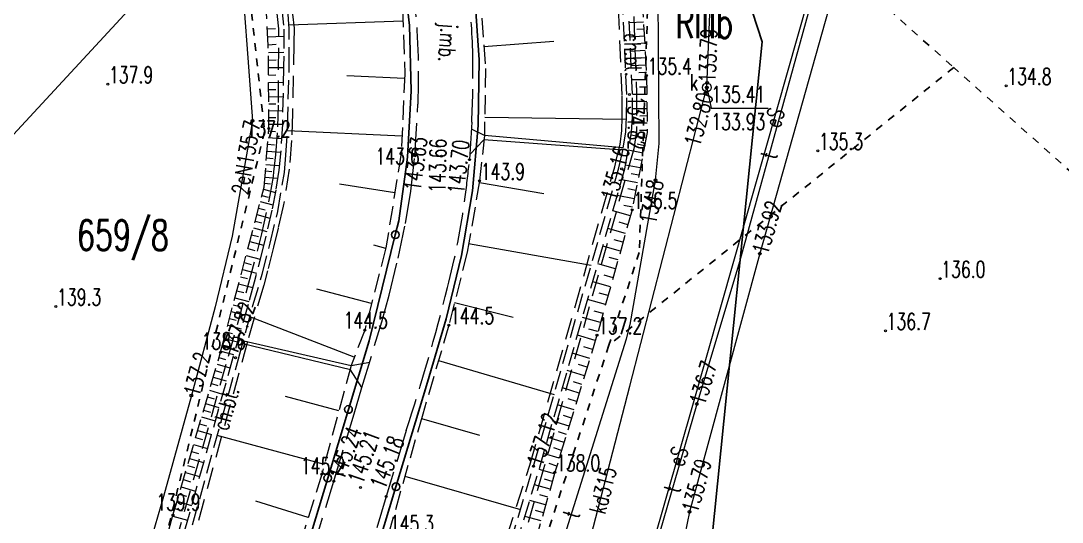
# Model space of a CAD drawing. Header units: metres. Extents: x 7583802 to 7586368, y 5958992 to 5960558.
# Drawn here: x 7586013.2 to 7586108.5, y 5959446.7 to 5959492.6 of the extents above; entities that cross this region are included whole.
import ezdxf
from ezdxf.enums import TextEntityAlignment as Align

# ---------------------------------------------------------------- set-up
doc = ezdxf.new("R2010")
doc.units = ezdxf.units.M
for name, pattern in [('1', [0]), ('2', [3, 2, -1]), ('3_1', [0]), ('3_BUBZ02', [2.45, 1.75, -0.7]), ('3_BUBZ02G', [2.45, 1.75, -0.7]), ('3_KTCR02', [3, 2, -1]), ('3_KTJZ01', [4, 3, -1]), ('4_1', [0]), ('4_SUPE_01', [0]), ('4_SUPK_01', [0]), ('4_SUPT_01', [0]), ('4_SUPW_01', [0]), ('4_SUUS30_02', [0]), ('GUZ', [1.4, 0.7, -0.7])]:
    doc.linetypes.add(name, pattern=pattern)
doc.layers.get('0').update_dxf_attribs({"color": 250, "linetype": 'CONTINUOUS', "lineweight": 100})
for name, color, linetype, lineweight in [('BUBZ_L_1', 7, '3_BUBZ02', 18), ('DZIALKI-G_L_0', 7, '1', 25), ('DZIALKI_N_T_0', 7, 'CONTINUOUS', 25), ('KONTURY_L_0', 114, '2', 25), ('KONTURY_NR_T_0', 114, 'CONTINUOUS', 25), ('KTCR_E_T_1', 7, 'CONTINUOUS', 15), ('KTCR_L_1', 7, '3_KTCR02', 18), ('KTJZ_E_T_0', 7, 'CONTINUOUS', 15), ('KTJZ_L_0', 7, '3_KTJZ01', 18), ('KTOK_L_4', 7, 'CONTINUOUS', 25), ('RTPW_T_0', 7, 'CONTINUOUS', 15), ('RTPW_T_1', 7, 'CONTINUOUS', 15), ('SUPE_E_T_2', 1, 'CONTINUOUS', 15), ('SUPE_E_T_3', 1, 'CONTINUOUS', 15), ('SUPE_L_2', 1, '4_SUPE_01', 18), ('SUPE_L_3', 1, '4_SUPE_01', 18), ('SUPK_E_T_0', 34, 'CONTINUOUS', 15), ('SUPK_L_0', 34, '4_SUPK_01', 18), ('SUPT_E_T_0', 30, 'CONTINUOUS', 15), ('SUPT_L_0', 30, '4_SUPT_01', 18), ('SUPW_L_0', 5, '4_SUPW_01', 18), ('SUTE_T_0', 1, 'CONTINUOUS', 18), ('SUTK_T_0', 34, 'CONTINUOUS', 18), ('SUTT_T_0', 30, 'CONTINUOUS', 18), ('SUTW_T_0', 5, 'CONTINUOUS', 18), ('SUUK_E_T_3', 7, 'CONTINUOUS', 15), ('SUUK_L_7', 7, '4_1', 18), ('SUUK_T_4', 7, 'CONTINUOUS', 13)]:
    doc.layers.add(name, color=color, linetype=linetype, lineweight=lineweight)
doc.styles.get("Standard").update_dxf_attribs({"font": 'Simplex.SHX', "width": 0.75})

# ---------------------------------------------------------------- blocks, each defined once
blk = doc.blocks.new('3_RTPW02')
at = {"linetype": 'CONTINUOUS'}
blk.add_circle((0, 0), 0.09, dxfattribs=at)
blk = doc.blocks.new('3_RTPW01')
at = {"linetype": 'CONTINUOUS'}
blk.add_circle((0, 0), 0.09, dxfattribs=at)
blk = doc.blocks.new('4_SUPS01_03')
at = {"linetype": 'CONTINUOUS'}
blk.add_circle((0, 0), 0.125, dxfattribs=at)
blk = doc.blocks.new('4_SUPS01_05')
at = {"linetype": 'CONTINUOUS'}
blk.add_circle((0, 0), 0.125, dxfattribs=at)
blk = doc.blocks.new('4_SUPS01_07')
at = {"linetype": 'CONTINUOUS'}
blk.add_circle((0, 0), 0.125, dxfattribs=at)
blk = doc.blocks.new('4_SUPS01_08')
at = {"linetype": 'CONTINUOUS'}
blk.add_circle((0, 0), 0.125, dxfattribs=at)
blk = doc.blocks.new('4_SUUS22_01')
at = {"linetype": 'CONTINUOUS'}
blk.add_circle((0, 0), 0.4, dxfattribs=at)

msp = doc.modelspace()

# ---------------------------------------------------------------- linework, layer by layer
at = {"layer": 'BUBZ_L_1', "linetype": '3_BUBZ02G'}
for p, q in [((7586069.76, 5959499.57), (7586070.49, 5959487.58)), ((7586055.04, 5959497.72), (7586055.74, 5959488.23)), ((7586035.87, 5959490.33), (7586035.62, 5959494.98)), ((7586048.16, 5959493.74), (7586048.36, 5959487.73)), ((7586035.93, 5959482.73), (7586035.87, 5959490.33)), ((7586055.74, 5959488.23), (7586055.65, 5959482.09)), ((7586048.36, 5959487.73), (7586048.03, 5959480.47)), ((7586070.49, 5959487.58), (7586070.54, 5959482.36)), ((7586035.49, 5959477.36), (7586035.93, 5959482.73)), ((7586055.65, 5959482.09), (7586055.21, 5959477.94)), ((7586070.54, 5959482.36), (7586069.16, 5959475.29)), ((7586048.03, 5959480.47), (7586046.64, 5959471.81)), ((7586055.21, 5959477.94), (7586054.07, 5959471.43)), ((7586031.5, 5959462.25), (7586035.49, 5959477.36)), ((7586069.16, 5959475.29), (7586065.95, 5959463.82)), ((7586046.64, 5959471.81), (7586044.7, 5959464.28)), ((7586054.07, 5959471.43), (7586052.4, 5959464.74)), ((7586044.7, 5959464.28), (7586043.45, 5959461.05)), ((7586052.4, 5959464.74), (7586050, 5959456.6)), ((7586065.95, 5959463.82), (7586062.1, 5959451.27)), ((7586027.15, 5959447.36), (7586031.5, 5959462.25)), ((7586043.45, 5959461.05), (7586040.77, 5959451.1)), ((7586050, 5959456.6), (7586046.89, 5959445.73)), ((7586040.77, 5959451.1), (7586036.41, 5959437.16)), ((7586062.1, 5959451.27), (7586055.14, 5959426.79)), ((7586023.42, 5959434.19), (7586027.15, 5959447.36))]:
    msp.add_line(p, q, dxfattribs=at)
at = {"layer": 'BUBZ_L_1', "linetype": '3_BUBZ02'}
for p, q in [((7586068.67, 5959485.83), (7586068.23, 5959495.88)), ((7586069.2, 5959485.9), (7586068.74, 5959496)), ((7586037.08, 5959493.94), (7586037.3, 5959491.81)), ((7586037.78, 5959491.86), (7586037.63, 5959493.97)), ((7586037.3, 5959491.81), (7586037.27, 5959488.41)), ((7586037.78, 5959488.42), (7586037.78, 5959491.86)), ((7586037.27, 5959488.41), (7586037.16, 5959483.12)), ((7586037.64, 5959482.96), (7586037.78, 5959488.42)), ((7586068.64, 5959483.8), (7586068.67, 5959485.83)), ((7586069.21, 5959483.78), (7586069.2, 5959485.9)), ((7586068.6, 5959482.4), (7586068.64, 5959483.8)), ((7586069.12, 5959482.4), (7586069.21, 5959483.78)), ((7586037.16, 5959483.12), (7586037, 5959480.41)), ((7586037.49, 5959480.29), (7586037.64, 5959482.96)), ((7586068.36, 5959480.96), (7586068.6, 5959482.4)), ((7586068.5, 5959479.04), (7586069.12, 5959482.4)), ((7586067.96, 5959479.13), (7586068.36, 5959480.96)), ((7586037, 5959480.41), (7586036.82, 5959478.91)), ((7586037.34, 5959478.7), (7586037.49, 5959480.29)), ((7586036.82, 5959478.91), (7586036.56, 5959477.1)), ((7586036.73, 5959475.13), (7586037.34, 5959478.7)), ((7586060.14, 5959451.82), (7586067.96, 5959479.13)), ((7586060.68, 5959451.63), (7586068.5, 5959479.04)), ((7586036.56, 5959477.1), (7586036.19, 5959475.26)), ((7586036.19, 5959475.26), (7586035.37, 5959471.76)), ((7586036.04, 5959472.24), (7586036.73, 5959475.13)), ((7586035.32, 5959469.39), (7586036.04, 5959472.24)), ((7586035.37, 5959471.76), (7586034.58, 5959468.67)), ((7586034.47, 5959466.52), (7586035.32, 5959469.39)), ((7586034.58, 5959468.67), (7586034.03, 5959466.64)), ((7586034.03, 5959466.64), (7586032.63, 5959461.79)), ((7586033.14, 5959461.66), (7586034.47, 5959466.52)), ((7586032.63, 5959461.79), (7586023.8, 5959430.13)), ((7586024.37, 5959429.94), (7586033.14, 5959461.66)), ((7586056.6, 5959440.09), (7586060.14, 5959451.82)), ((7586057.84, 5959442.24), (7586060.68, 5959451.63))]:
    msp.add_line(p, q, dxfattribs=at)
at = {"layer": 'BUBZ_L_1', "linetype": '3_1'}
for p, q in [((7586048.2, 5959492.542), (7586037.756, 5959492.195)), ((7586070.192, 5959492.475), (7586068.904, 5959492.396)), ((7586035.789, 5959491.842), (7586036.539, 5959491.882)), ((7586035.828, 5959491.108), (7586037.295, 5959491.187)), ((7586070.271, 5959491.182), (7586068.963, 5959491.102)), ((7586070.231, 5959491.831), (7586069.582, 5959491.791)), ((7586035.866, 5959490.398), (7586036.577, 5959490.436)), ((7586055.592, 5959490.243), (7586062.013, 5959490.717)), ((7586070.311, 5959490.528), (7586069.652, 5959490.488)), ((7586035.875, 5959489.694), (7586037.281, 5959489.705)), ((7586070.351, 5959489.869), (7586069.023, 5959489.788)), ((7586070.391, 5959489.205), (7586069.722, 5959489.165)), ((7586035.881, 5959488.997), (7586036.578, 5959489.003)), ((7586035.886, 5959488.306), (7586037.268, 5959488.317)), ((7586070.432, 5959488.536), (7586069.084, 5959488.454)), ((7586035.891, 5959487.625), (7586036.573, 5959487.63)), ((7586048.341, 5959487.321), (7586043.053, 5959487.561)), ((7586070.494, 5959487.182), (7586069.142, 5959487.17)), ((7586070.473, 5959487.862), (7586069.794, 5959487.821)), ((7586035.897, 5959486.953), (7586037.24, 5959486.964)), ((7586035.902, 5959486.291), (7586036.564, 5959486.296)), ((7586070.5, 5959486.507), (7586069.837, 5959486.5)), ((7586035.907, 5959485.638), (7586037.213, 5959485.648)), ((7586070.507, 5959485.843), (7586069.2, 5959485.83)), ((7586035.912, 5959484.995), (7586036.556, 5959485)), ((7586035.917, 5959484.36), (7586037.186, 5959484.37)), ((7586070.519, 5959484.535), (7586069.206, 5959484.523)), ((7586070.513, 5959485.19), (7586069.858, 5959485.184)), ((7586035.922, 5959483.735), (7586036.548, 5959483.74)), ((7586055.675, 5959483.769), (7586068.634, 5959483.579)), ((7586070.525, 5959483.879), (7586069.868, 5959483.872)), ((7586035.912, 5959482.514), (7586036.515, 5959482.464)), ((7586035.927, 5959483.118), (7586037.16, 5959483.128)), ((7586048.101, 5959482.032), (7586037.615, 5959482.509)), ((7586070.532, 5959483.221), (7586069.173, 5959483.208)), ((7586070.538, 5959482.541), (7586069.833, 5959482.535)), ((7586035.862, 5959481.904), (7586037.082, 5959481.804)), ((7586070.44, 5959481.846), (7586069.067, 5959482.114)), ((7586035.761, 5959480.663), (7586037.009, 5959480.56)), ((7586035.812, 5959481.287), (7586036.429, 5959481.236)), ((7586070.172, 5959480.477), (7586068.814, 5959480.742)), ((7586070.306, 5959481.16), (7586069.623, 5959481.293)), ((7586035.71, 5959480.046), (7586036.327, 5959479.995)), ((7586070.04, 5959479.798), (7586069.364, 5959479.93)), ((7586035.612, 5959478.847), (7586036.204, 5959478.799)), ((7586035.66, 5959479.44), (7586036.872, 5959479.341)), ((7586069.908, 5959479.122), (7586068.564, 5959479.385)), ((7586069.777, 5959478.45), (7586069.092, 5959478.584)), ((7586035.519, 5959477.714), (7586036.077, 5959477.669)), ((7586035.565, 5959478.272), (7586036.715, 5959478.178)), ((7586047.446, 5959476.832), (7586042.373, 5959477.646)), ((7586055.186, 5959477.803), (7586061.087, 5959476.77)), ((7586069.643, 5959477.766), (7586068.216, 5959478.044)), ((7586035.439, 5959477.165), (7586036.516, 5959476.881)), ((7586069.504, 5959477.052), (7586068.76, 5959477.197)), ((7586035.141, 5959476.037), (7586036.286, 5959475.735)), ((7586035.292, 5959476.61), (7586035.847, 5959476.463)), ((7586069.359, 5959476.308), (7586067.807, 5959476.611)), ((7586034.828, 5959474.853), (7586036.021, 5959474.538)), ((7586034.985, 5959475.449), (7586035.574, 5959475.294)), ((7586069.004, 5959474.734), (7586067.4, 5959475.183)), ((7586069.207, 5959475.532), (7586068.398, 5959475.69)), ((7586034.668, 5959474.248), (7586035.273, 5959474.088)), ((7586068.78, 5959473.931), (7586067.975, 5959474.156)), ((7586034.342, 5959473.012), (7586034.964, 5959472.848)), ((7586034.506, 5959473.634), (7586035.733, 5959473.31)), ((7586068.555, 5959473.127), (7586066.942, 5959473.578)), ((7586034.175, 5959472.381), (7586035.437, 5959472.048)), ((7586046.627, 5959471.759), (7586045.535, 5959472.041)), ((7586054.205, 5959472.199), (7586065.413, 5959470.236)), ((7586068.103, 5959471.512), (7586066.482, 5959471.966)), ((7586068.329, 5959472.32), (7586067.52, 5959472.547)), ((7586033.838, 5959471.106), (7586035.116, 5959470.768)), ((7586034.007, 5959471.745), (7586034.644, 5959471.577)), ((7586033.669, 5959470.464), (7586034.311, 5959470.295)), ((7586067.648, 5959469.889), (7586066.019, 5959470.345)), ((7586067.876, 5959470.701), (7586067.063, 5959470.929)), ((7586033.328, 5959469.173), (7586033.975, 5959469.003)), ((7586033.499, 5959469.82), (7586034.787, 5959469.48)), ((7586067.42, 5959469.074), (7586066.604, 5959469.303)), ((7586033.158, 5959468.528), (7586034.449, 5959468.187)), ((7586067.192, 5959468.258), (7586065.555, 5959468.716)), ((7586032.818, 5959467.243), (7586034.101, 5959466.904)), ((7586032.988, 5959467.884), (7586033.631, 5959467.714)), ((7586045.329, 5959466.722), (7586040.312, 5959468.015)), ((7586066.963, 5959467.439), (7586066.142, 5959467.669)), ((7586032.65, 5959466.606), (7586033.287, 5959466.438)), ((7586052.918, 5959466.814), (7586058.291, 5959465.472)), ((7586066.733, 5959466.618), (7586065.088, 5959467.079)), ((7586032.32, 5959465.355), (7586032.942, 5959465.19)), ((7586032.484, 5959465.977), (7586033.743, 5959465.645)), ((7586043.74, 5959461.8), (7586034.19, 5959465.496)), ((7586066.272, 5959464.971), (7586064.618, 5959465.433)), ((7586066.503, 5959465.795), (7586065.678, 5959466.026)), ((7586032.157, 5959464.74), (7586033.388, 5959464.415)), ((7586066.041, 5959464.144), (7586065.212, 5959464.376)), ((7586031.838, 5959463.53), (7586033.041, 5959463.213)), ((7586031.997, 5959464.131), (7586032.605, 5959463.971)), ((7586065.796, 5959463.318), (7586064.158, 5959463.821)), ((7586031.681, 5959462.936), (7586032.276, 5959462.779)), ((7586065.545, 5959462.499), (7586064.734, 5959462.748)), ((7586031.358, 5959461.762), (7586031.942, 5959461.592)), ((7586031.526, 5959462.348), (7586032.701, 5959462.037)), ((7586051.446, 5959461.503), (7586062.02, 5959458.385)), ((7586065.296, 5959461.688), (7586063.69, 5959462.181)), ((7586031.013, 5959460.582), (7586031.605, 5959460.409)), ((7586031.186, 5959461.174), (7586032.362, 5959460.83)), ((7586064.806, 5959460.09), (7586063.231, 5959460.573)), ((7586065.05, 5959460.885), (7586064.255, 5959461.129)), ((7586030.839, 5959459.987), (7586032.03, 5959459.639)), ((7586064.564, 5959459.303), (7586063.785, 5959459.542)), ((7586030.488, 5959458.784), (7586031.693, 5959458.432)), ((7586030.664, 5959459.387), (7586031.263, 5959459.212)), ((7586064.325, 5959458.524), (7586062.782, 5959458.997)), ((7586030.31, 5959458.178), (7586030.917, 5959458)), ((7586042.328, 5959456.883), (7586037.438, 5959458.2)), ((7586064.089, 5959457.752), (7586063.324, 5959457.986)), ((7586029.953, 5959456.953), (7586030.567, 5959456.774)), ((7586030.132, 5959457.567), (7586031.353, 5959457.211)), ((7586063.854, 5959456.988), (7586062.341, 5959457.452)), ((7586029.59, 5959455.713), (7586030.212, 5959455.532)), ((7586029.772, 5959456.335), (7586031.008, 5959455.974)), ((7586049.884, 5959456.196), (7586055.203, 5959454.674)), ((7586063.392, 5959455.482), (7586061.909, 5959455.937)), ((7586063.622, 5959456.231), (7586062.873, 5959456.461)), ((7586029.408, 5959455.088), (7586030.659, 5959454.722)), ((7586063.165, 5959454.741), (7586062.43, 5959454.966)), ((7586029.039, 5959453.825), (7586030.305, 5959453.455)), ((7586029.224, 5959454.458), (7586029.853, 5959454.274)), ((7586041.01, 5959451.993), (7586031.198, 5959454.636)), ((7586062.939, 5959454.006), (7586061.485, 5959454.452)), ((7586028.853, 5959453.188), (7586029.49, 5959453.002)), ((7586062.496, 5959452.559), (7586061.07, 5959452.997)), ((7586062.716, 5959453.279), (7586061.996, 5959453.5)), ((7586028.477, 5959451.901), (7586029.122, 5959451.713)), ((7586028.665, 5959452.547), (7586029.948, 5959452.172)), ((7586062.277, 5959451.846), (7586061.571, 5959452.063)), ((7586028.287, 5959451.252), (7586029.585, 5959450.873)), ((7586062.063, 5959451.14), (7586060.653, 5959451.541)), ((7586028.096, 5959450.599), (7586028.749, 5959450.409)), ((7586048.371, 5959450.906), (7586058.951, 5959447.879)), ((7586061.66, 5959449.724), (7586060.227, 5959450.132)), ((7586061.863, 5959450.435), (7586061.152, 5959450.637)), ((7586027.711, 5959449.281), (7586028.372, 5959449.088)), ((7586027.904, 5959449.942), (7586029.219, 5959449.558)), ((7586061.457, 5959449.007), (7586060.734, 5959449.213)), ((7586027.517, 5959448.616), (7586028.847, 5959448.227)), ((7586039.529, 5959447.133), (7586034.74, 5959448.631)), ((7586061.251, 5959448.284), (7586059.793, 5959448.699)), ((7586027.125, 5959447.273), (7586028.475, 5959446.891)), ((7586027.321, 5959447.947), (7586027.991, 5959447.751)), ((7586060.835, 5959446.821), (7586059.353, 5959447.242)), ((7586061.044, 5959447.556), (7586060.309, 5959447.765))]:
    msp.add_line(p, q, dxfattribs=at)
at = {"layer": 'DZIALKI-G_L_0', "linetype": '1'}
for p, q in [((7586072.61, 5959516.98), (7586081.05, 5959490.65)), ((7585978.35, 5959445.18), (7586033.12, 5959504.45)), ((7586076.15, 5959442.03), (7586081.05, 5959490.65))]:
    msp.add_line(p, q, dxfattribs=at)
at = {"layer": 'KONTURY_L_0', "linetype": 'GUZ'}
for p, q in [((7586074.91, 5959509.43), (7586098.6, 5959488.31)), ((7586033.12, 5959504.45), (7586035.53, 5959482.46)), ((7586070.82, 5959500.5), (7586069.82, 5959471.4)), ((7586098.6, 5959488.31), (7586067.04, 5959462.9)), ((7586117.84, 5959471.16), (7586098.6, 5959488.31)), ((7586035.53, 5959482.46), (7586026.11, 5959443.64)), ((7586069.82, 5959471.4), (7586067.04, 5959462.9)), ((7586067.04, 5959462.9), (7586060.37, 5959442.54))]:
    msp.add_line(p, q, dxfattribs=at)
at = {"layer": 'KTCR_L_1', "linetype": '3_KTCR02'}
for p, q in [((7586037.66, 5959496.15), (7586038.25, 5959491.91)), ((7586068.26, 5959485.8), (7586067.82, 5959495.78)), ((7586069.19, 5959495.99), (7586069.58, 5959485.92)), ((7586036.84, 5959491.84), (7586036.63, 5959493.82)), ((7586038.25, 5959491.91), (7586038.21, 5959490.55)), ((7586036.8, 5959485.11), (7586036.84, 5959491.84)), ((7586038.21, 5959490.55), (7586038.09, 5959484.14)), ((7586068.26, 5959483.76), (7586068.26, 5959485.8)), ((7586069.58, 5959485.92), (7586069.57, 5959482.49)), ((7586036.74, 5959482.88), (7586036.8, 5959485.11)), ((7586038.09, 5959484.14), (7586037.99, 5959481.62)), ((7586068.21, 5959482.55), (7586068.26, 5959483.76)), ((7586036.57, 5959480.33), (7586036.74, 5959482.88)), ((7586068.07, 5959481.27), (7586068.21, 5959482.55)), ((7586069.57, 5959482.49), (7586069.32, 5959480.86)), ((7586037.99, 5959481.62), (7586037.78, 5959479.02)), ((7586069.32, 5959480.86), (7586061.03, 5959451.49)), ((7586067.81, 5959480.2), (7586068.07, 5959481.27)), ((7586036.39, 5959478.78), (7586036.57, 5959480.33)), ((7586067.58, 5959479.22), (7586067.81, 5959480.2)), ((7586036.36, 5959478.33), (7586036.39, 5959478.78)), ((7586037.78, 5959479.02), (7586037.24, 5959475.62)), ((7586059.8, 5959451.91), (7586067.58, 5959479.22)), ((7586036.05, 5959476.63), (7586036.36, 5959478.33)), ((7586035.29, 5959473.08), (7586036.05, 5959476.63)), ((7586037.24, 5959475.62), (7586036.77, 5959473.61)), ((7586034.1, 5959468.61), (7586035.29, 5959473.08)), ((7586036.77, 5959473.61), (7586036.34, 5959471.87)), ((7586036.34, 5959471.87), (7586035.8, 5959469.72)), ((7586035.8, 5959469.72), (7586035.45, 5959468.39)), ((7586032.24, 5959461.91), (7586034.1, 5959468.61)), ((7586035.45, 5959468.39), (7586033.97, 5959463.25)), ((7586033.97, 5959463.25), (7586024.85, 5959429.87)), ((7586023.29, 5959430.37), (7586032.24, 5959461.91)), ((7586056.75, 5959442.42), (7586059.8, 5959451.91)), ((7586061.03, 5959451.49), (7586058.33, 5959442.11))]:
    msp.add_line(p, q, dxfattribs=at)
at = {"layer": 'KTJZ_L_0', "linetype": '3_KTJZ01'}
for p, q in [((7586049.27, 5959480.23), (7586049.57, 5959484.97)), ((7586054.49, 5959483.32), (7586054.32, 5959480.37)), ((7586048.9, 5959477), (7586049.27, 5959480.23)), ((7586054.32, 5959480.37), (7586054.28, 5959479.88)), ((7586048.42, 5959474.05), (7586048.9, 5959477)), ((7586047.76, 5959470.87), (7586048.42, 5959474.05)), ((7586046.93, 5959467.49), (7586047.76, 5959470.87)), ((7586046.25, 5959465.04), (7586046.93, 5959467.49)), ((7586044.44, 5959459.04), (7586046.25, 5959465.04)), ((7586043.72, 5959456.63), (7586044.44, 5959459.04)), ((7586041.87, 5959450.47), (7586043.72, 5959456.63)), ((7586048.49, 5959455.11), (7586046.66, 5959449.07)), ((7586036.48, 5959432.75), (7586041.87, 5959450.47)), ((7586046.66, 5959449.07), (7586041.97, 5959433.53))]:
    msp.add_line(p, q, dxfattribs=at)
for centre, radius, start, end in [((7585983.481, 5959487.375), 71.14, 1.69563, 6.73657), ((7585985.132, 5959487.669), 64.495, 357.60124, 6.35665), ((7585961.524, 5959487.91), 93.079, 357.17344, 0.96647), ((7585975.336, 5959487.182), 79.281, 352.23514, 354.71578), ((7585987.276, 5959485.242), 67.189, 345.2804, 352.49826), ((7585877.208, 5959511.628), 180.366, 341.73872, 346.05784)]:
    msp.add_arc(centre, radius, start, end, dxfattribs=at)
at = {"layer": 'KTOK_L_4'}
for p, q in [((7586048.78, 5959492.17), (7586048.14, 5959498.13)), ((7586054.77, 5959494.97), (7586055.16, 5959489.02)), ((7586048.93, 5959486.19), (7586048.78, 5959492.17)), ((7586055.16, 5959489.02), (7586055.08, 5959483.02)), ((7586048.62, 5959480.12), (7586048.93, 5959486.19)), ((7586055.08, 5959483.02), (7586054.56, 5959477.04)), ((7586047.81, 5959474.29), (7586048.62, 5959480.12)), ((7586054.56, 5959477.04), (7586053.54, 5959471.12)), ((7586047.496, 5959473.011), (7586047.81, 5959474.29)), ((7586045.11, 5959463.3), (7586047.496, 5959473.011)), ((7586053.54, 5959471.12), (7586052.15, 5959465.31)), ((7586052.15, 5959465.31), (7586050.45, 5959459.52)), ((7586043.209, 5959457.02), (7586045.11, 5959463.3)), ((7586050.45, 5959459.52), (7586047.556, 5959449.948)), ((7586041.308, 5959450.741), (7586043.209, 5959457.02)), ((7586038.41, 5959441.17), (7586041.308, 5959450.741)), ((7586047.556, 5959449.948), (7586045.025, 5959441.573))]:
    msp.add_line(p, q, dxfattribs=at)
for centre in [(7586047.496, 5959473.011), (7586043.209, 5959457.02), (7586041.308, 5959450.741), (7586047.556, 5959449.948)]:
    msp.add_circle(centre, 0.35, dxfattribs=at)
at = {"layer": 'SUPE_L_2', "linetype": '4_SUPE_01'}
for p, q in [((7586078.46, 5959470.58), (7586087.76, 5959503.26)), ((7586074.79, 5959457.64), (7586078.46, 5959470.58)), ((7586067.39, 5959431.82), (7586074.79, 5959457.64))]:
    msp.add_line(p, q, dxfattribs=at)
at = {"layer": 'SUPE_L_3', "linetype": '4_SUPE_01'}
for p, q in [((7586033.67, 5959493.66), (7586033.99, 5959489.21)), ((7586033.99, 5959489.21), (7586034.42, 5959483.44)), ((7586034.42, 5959483.44), (7586032.57, 5959472.89)), ((7586032.57, 5959472.89), (7586031, 5959466.42)), ((7586031, 5959466.42), (7586028.83, 5959458.29)), ((7586028.83, 5959458.29), (7586026.28, 5959449.06)), ((7586026.28, 5959449.06), (7586024.4, 5959442.61))]:
    msp.add_line(p, q, dxfattribs=at)
at = {"layer": 'SUPK_L_0', "linetype": '4_1'}
for p, q in [((7586076.01, 5959486.49), (7586077.92, 5959535.84)), ((7586068.97, 5959459.15), (7586076.01, 5959486.49)), ((7586063.74, 5959439.03), (7586068.97, 5959459.15))]:
    msp.add_line(p, q, dxfattribs=at)
at = {"layer": 'SUPT_L_0', "linetype": '4_SUPT_01'}
for p, q in [((7586093.74, 5959523.87), (7586078.98, 5959470.54)), ((7586071.65, 5959481.37), (7586071.41, 5959508.87)), ((7586071.31, 5959478.01), (7586071.65, 5959481.37)), ((7586068.98, 5959464.79), (7586071.31, 5959478.01)), ((7586078.98, 5959470.54), (7586075.09, 5959457.52)), ((7586068.65, 5959463.5), (7586068.98, 5959464.79)), ((7586061.21, 5959439.85), (7586068.65, 5959463.5)), ((7586075.09, 5959457.52), (7586067.59, 5959431.69))]:
    msp.add_line(p, q, dxfattribs=at)
at = {"layer": 'SUPW_L_0', "linetype": '4_1'}
for p, q in [((7586095.46, 5959523.3), (7586080.84, 5959471.28)), ((7586080.84, 5959471.28), (7586074.42, 5959447.66)), ((7586074.42, 5959447.66), (7586071.19, 5959432.15))]:
    msp.add_line(p, q, dxfattribs=at)
at = {"layer": 'SUTK_T_0', "linetype": 'CONTINUOUS'}
for p, q in [((7586076.01, 5959486.49), (7586076.413, 5959484.598)), ((7586076.413, 5959484.598), (7586081.624, 5959484.598))]:
    msp.add_line(p, q, dxfattribs=at)
at = {"layer": 'SUUK_L_7', "linetype": '4_SUUS30_02'}
for p, q in [((7586055.65, 5959482.09), (7586054.458, 5959482.671)), ((7586055.58, 5959481.7), (7586054.316, 5959480.366)), ((7586068.3, 5959480.74), (7586055.58, 5959481.7)), ((7586068.36, 5959480.96), (7586055.65, 5959482.09)), ((7586043.4, 5959460.65), (7586033.53, 5959463.04)), ((7586033.62, 5959463.29), (7586043.45, 5959461.05)), ((7586044.443, 5959459.035), (7586043.4, 5959460.65)), ((7586043.45, 5959461.05), (7586045.16, 5959461.35))]:
    msp.add_line(p, q, dxfattribs=at)

# ---------------------------------------------------------------- block references
at = {"layer": 'RTPW_T_0'}
for p in [(7586070.49, 5959487.58), (7586021.19, 5959486.79), (7586103.4, 5959486.64), (7586035.93, 5959482.73), (7586048.03, 5959480.47), (7586086.16, 5959480.69), (7586055.21, 5959477.94), (7586069.16, 5959475.29), (7586097.35, 5959468.99), (7586016.44, 5959466.45), (7586044.7, 5959464.28), (7586052.4, 5959464.74), (7586092.35, 5959464.22), (7586065.95, 5959463.82), (7586031.5, 5959462.25), (7586040.77, 5959451.1), (7586062.1, 5959451.27), (7586027.15, 5959447.36)]:
    msp.add_blockref('3_RTPW01', p, dxfattribs=at)
at = {"layer": 'RTPW_T_1'}
for p in [(7586068.92, 5959485.85), (7586049.27, 5959480.23), (7586051.72, 5959480.2), (7586054.28, 5959479.88), (7586068.21, 5959479.03), (7586032.88, 5959461.76), (7586060.14, 5959451.82), (7586041.87, 5959450.47), (7586044.32, 5959449.89), (7586046.66, 5959449.07)]:
    msp.add_blockref('3_RTPW02', p, dxfattribs=at)
at = {"layer": 'SUTE_T_0'}
for p in [(7586034.42, 5959483.44), (7586028.83, 5959458.29)]:
    msp.add_blockref('4_SUPS01_03', p, dxfattribs=at)
at = {"layer": 'SUTK_T_0'}
for p in [(7586076.01, 5959486.49), (7586076.027, 5959486.921), (7586075.875, 5959485.964)]:
    msp.add_blockref('4_SUPS01_05', p, dxfattribs=at)
at = {"layer": 'SUTT_T_0'}
for p in [(7586071.31, 5959478.01), (7586075.09, 5959457.52)]:
    msp.add_blockref('4_SUPS01_07', p, dxfattribs=at)
at = {"layer": 'SUTW_T_0'}
for p in [(7586080.84, 5959471.28), (7586074.42, 5959447.66)]:
    msp.add_blockref('4_SUPS01_08', p, dxfattribs=at)
at = {"layer": 'SUUK_T_4'}
msp.add_blockref('4_SUUS22_01', (7586076.01, 5959486.49), dxfattribs=at)

# ---------------------------------------------------------------- texts
at = {"layer": 'DZIALKI_N_T_0', "width": 0.7}
msp.add_text('659/8', height=2.75, dxfattribs=at).set_placement((7586018.363, 5959474.351), align=Align.TOP_LEFT)
at = {"layer": 'KONTURY_NR_T_0', "width": 0.7}
msp.add_text('RIIIb', height=2.75, dxfattribs=at).set_placement((7586073.13, 5959493.76), align=Align.TOP_LEFT)
at = {"layer": 'KTCR_E_T_1', "width": 0.7}
for rotation, p in [(272.00956, (7586069.245, 5959489.478)), (74.47588, (7586031.972, 5959457.099))]:
    msp.add_text('ch.bt.', height=1.5, rotation=rotation, dxfattribs=at).set_placement(p, align=Align.MIDDLE)
at = {"layer": 'KTJZ_E_T_0', "width": 0.7}
msp.add_text('j.mb.', height=1.5, rotation=265.76361, dxfattribs=at).set_placement((7586052.094, 5959490.599), align=Align.MIDDLE)
at = {"layer": 'RTPW_T_0', "width": 0.7}
for s, p in [('135.4', (7586070.59, 5959487.68)), ('137.9', (7586021.29, 5959486.89)), ('134.8', (7586103.5, 5959486.74)), ('137.2', (7586033.875, 5959481.924)), ('135.3', (7586086.26, 5959480.79)), ('143.6', (7586045.675, 5959479.447)), ('143.9', (7586055.31, 5959478.04)), ('136.5', (7586069.26, 5959475.39)), ('136.0', (7586097.45, 5959469.09)), ('139.3', (7586016.54, 5959466.55)), ('144.5', (7586052.5, 5959464.84)), ('144.5', (7586042.764, 5959464.431)), ('137.2', (7586066.05, 5959463.92)), ('136.7', (7586092.45, 5959464.32)), ('138.6', (7586029.777, 5959462.519)), ('138.0', (7586062.2, 5959451.37)), ('145.2', (7586038.852, 5959451.116)), ('139.9', (7586025.625, 5959447.79)), ('145.3', (7586046.99, 5959445.83))]:
    msp.add_text(s, height=1.5, dxfattribs=at).set_placement(p)
at = {"layer": 'RTPW_T_1', "width": 0.7}
for s, rotation, p in [('134.82', 270.77357, (7586068.752, 5959485.709)), ('143.63', 82.62618, (7586049.797, 5959476.946)), ('143.66', 88.81474, (7586052.068, 5959476.839)), ('143.70', 84.16521, (7586053.773, 5959476.687)), ('135.16', 75.37856, (7586067.727, 5959476.038)), ('137.82', 69.51957, (7586032.98, 5959461.86)), ('137.12', 71.90694, (7586060.926, 5959451.684)), ('145.24', 69.38523, (7586042.752, 5959450.445)), ('145.21', 70.70999, (7586044.52, 5959450.09)), ('145.18', 68.49892, (7586046.524, 5959449.593))]:
    msp.add_text(s, height=1.5, rotation=rotation, dxfattribs=at).set_placement(p)
at = {"layer": 'SUPE_E_T_2', "width": 0.7}
for rotation, p in [(74.11484, (7586082.198, 5959483.714)), (74.00771, (7586073.381, 5959452.723))]:
    msp.add_text('eS', height=1.5, rotation=rotation, dxfattribs=at).set_placement(p, align=Align.MIDDLE)
at = {"layer": 'SUPE_E_T_3', "width": 0.7}
msp.add_text('2eN', height=1.5, rotation=80.07598, dxfattribs=at).set_placement((7586033.474, 5959478.053), align=Align.MIDDLE)
at = {"layer": 'SUPK_E_T_0', "width": 0.7}
msp.add_text('kd315', height=1.5, rotation=75.42899, dxfattribs=at).set_placement((7586066.495, 5959449.627), align=Align.MIDDLE)
at = {"layer": 'SUPT_E_T_0', "width": 0.7}
for rotation, p in [(74.52965, (7586081.677, 5959480.283)), (73.80882, (7586072.835, 5959449.755)), (72.53706, (7586063.594, 5959447.428))]:
    msp.add_text('t', height=1.5, rotation=rotation, dxfattribs=at).set_placement(p, align=Align.MIDDLE)
at = {"layer": 'SUTE_T_0', "width": 0.7}
msp.add_text('135.7', height=1.5, rotation=80.05399, dxfattribs=at).set_placement((7586034.42, 5959483.44), align=Align.MIDDLE_RIGHT)
msp.add_text('137.2', height=1.5, rotation=75.13975, dxfattribs=at).set_placement((7586028.83, 5959458.29), align=Align.MIDDLE_LEFT)
at = {"layer": 'SUTK_T_0', "width": 0.7}
msp.add_text('133.79', height=1.5, rotation=87.78358, dxfattribs=at).set_placement((7586076.027, 5959486.921), align=Align.MIDDLE_LEFT)
for s, p in [('135.41', (7586076.413, 5959486.598)), ('133.93', (7586076.413, 5959484.098))]:
    msp.add_text(s, height=1.5, dxfattribs=at).set_placement(p, align=Align.TOP_LEFT)
msp.add_text('132.80', height=1.5, rotation=75.56013, dxfattribs=at).set_placement((7586075.875, 5959485.964), align=Align.MIDDLE_RIGHT)
at = {"layer": 'SUTT_T_0', "width": 0.7}
msp.add_text('134.8', height=1.5, rotation=79.86031, dxfattribs=at).set_placement((7586071.31, 5959478.01), align=Align.MIDDLE_RIGHT)
msp.add_text('136.7', height=1.5, rotation=73.3654, dxfattribs=at).set_placement((7586075.09, 5959457.52), align=Align.MIDDLE_LEFT)
at = {"layer": 'SUTW_T_0', "width": 0.7}
for s, rotation, p in [('133.92', 74.3022, (7586080.84, 5959471.28)), ('135.79', 74.79414, (7586074.42, 5959447.66))]:
    msp.add_text(s, height=1.5, rotation=rotation, dxfattribs=at).set_placement(p, align=Align.MIDDLE_LEFT)
at = {"layer": 'SUUK_E_T_3', "width": 0.7}
msp.add_text('k', height=1.5, dxfattribs=at).set_placement((7586075.207, 5959486.194), align=Align.RIGHT)

doc.saveas('drawing.dxf')
